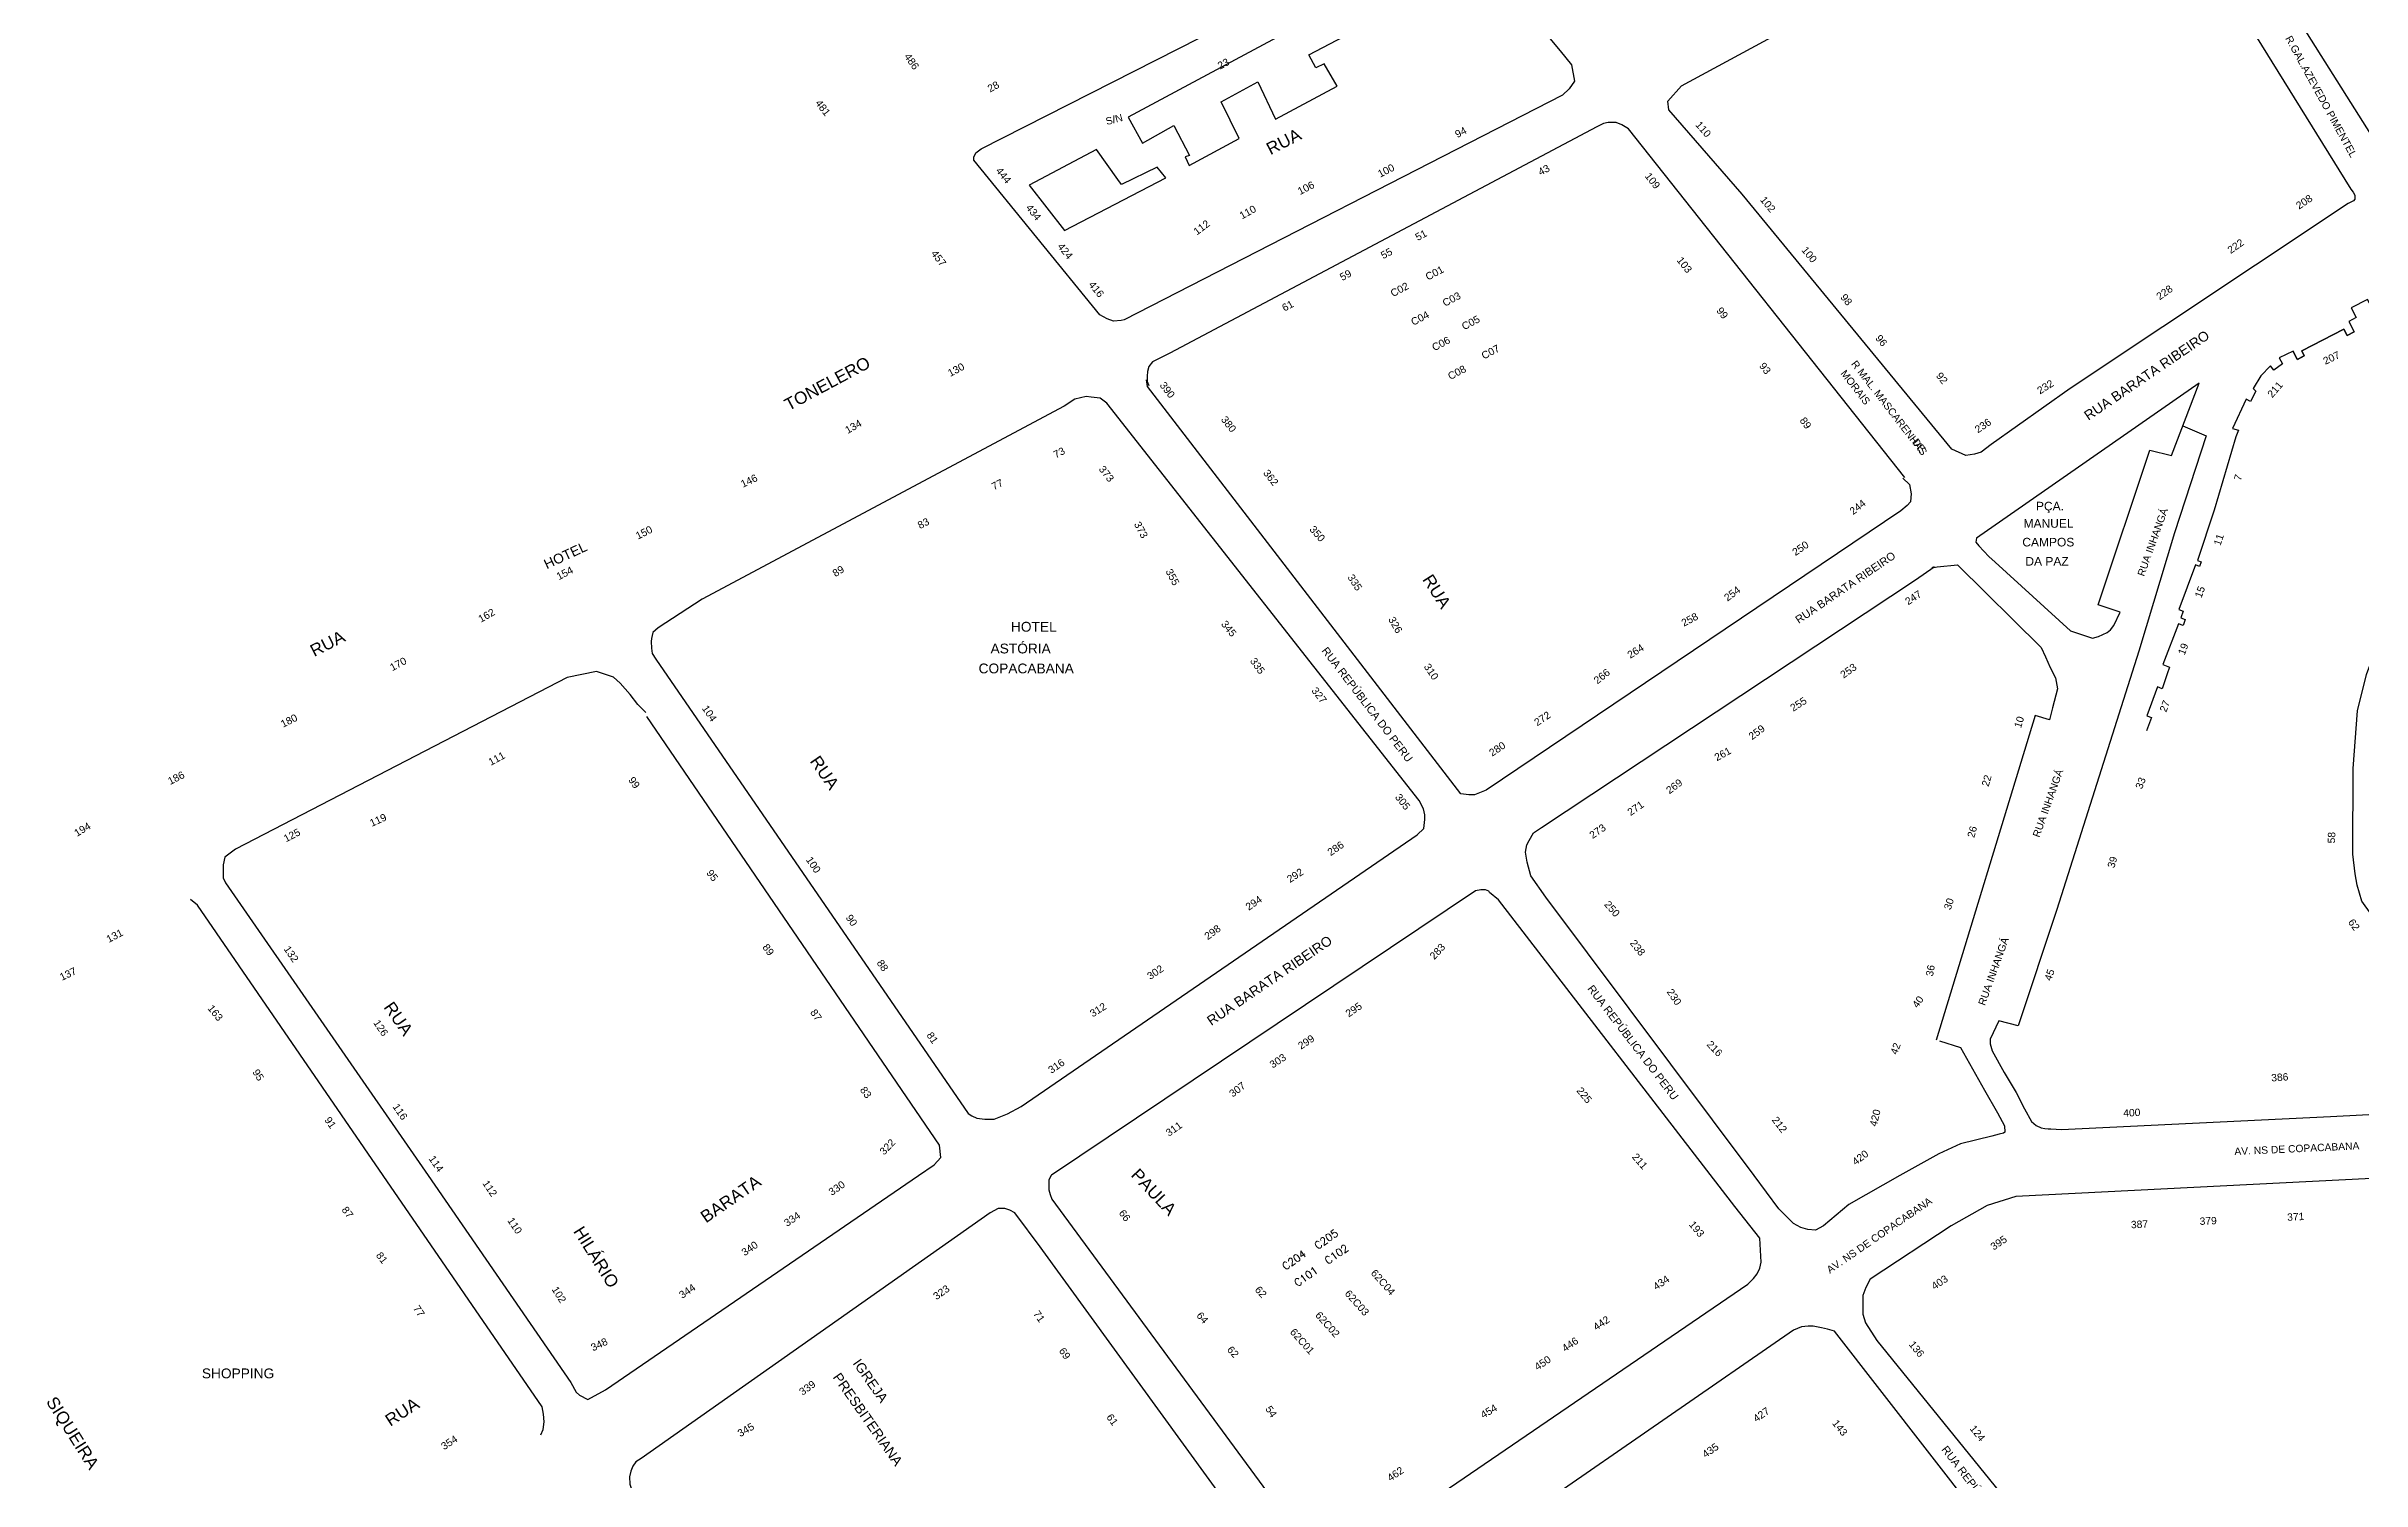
# Model space of a CAD drawing. Header units: inches. Extents: x 28600 to 32058, y 8816 to 12576.
# Drawn here: x 28600 to 30110, y 9576 to 10511 of the extents above; entities that cross this region are included whole.
import ezdxf
from ezdxf.enums import TextEntityAlignment as Align

# ---------------------------------------------------------------- set-up
doc = ezdxf.new("R2010")
doc.units = ezdxf.units.IN
doc.header["$LTSCALE"] = 0.5
doc.layers.add('MUB', color=252, linetype='Continuous')
doc.styles.add('EUROROMAN', font='simplex.shx')
doc.styles.add('ROMANS', font='arial.ttf')

msp = doc.modelspace()

# ---------------------------------------------------------------- linework, layer by layer
at = {"layer": 'MUB', "elevation": -10270.2}
for points in [[(30067.3, 10696.7), (29995.7, 10659.4), (29995, 10652.2), (29995.8, 10644.2), (30121.8, 10444), (30125.6, 10437.2), (30128.4, 10435.4), (30130.8, 10435), (30134.4, 10435.5), (30139.1, 10436.4), (30307.6, 10550.3)], [(29666.2, 10485.6), (29950.2, 10639.3), (29954.1, 10641.2), (29957.4, 10641.2), (29959.4, 10641.1), (29962.4, 10640.2), (29965.6, 10638.3), (29967.8, 10636.1), (30102.8, 10418.1), (30104.3, 10416.3), (30105.4, 10414.3), (30105.3, 10411.6), (30104.5, 10410.5), (30100.9, 10408.9)], [(30100.9, 10408.9), (29919.7, 10288.1), (29868.1, 10251.5), (29861.7, 10246.7), (29857.4, 10245.4), (29851.7, 10244.4), (29842.6, 10248.6), (29705.9, 10414.9), (29658, 10469.9), (29657.4, 10475.5), (29666.2, 10485.6)], [(29811.9, 10230), (29631.8, 10457.6), (29627.4, 10460.1), (29623.6, 10461.7), (29620.8, 10461.7), (29618.5, 10461.7), (29615.4, 10461.1), (29611, 10458.9), (29332.5, 10311.2), (29321.4, 10305.5), (29319, 10302.4), (29318, 10299.2), (29317.9, 10296.2), (29317.8, 10292.6), (29318.8, 10290)], [(30113.7, 10346.3), (30102.9, 10340.8), (30106.2, 10334.4), (30101.4, 10331.9), (30105, 10325.1), (30100.3, 10322.7), (30098.2, 10326.9), (30070.7, 10312.8), (30072.4, 10309.5), (30067.8, 10307.1), (30065.1, 10312.4), (30056, 10308.2), (30058.1, 10304.3), (30052.6, 10300.1), (30050.3, 10302.9), (30044, 10296.3), (30039, 10288.1), (30040.8, 10286.5), (30037.4, 10279.6), (30034.4, 10281.1), (30025.5, 10262.1), (30029.4, 10260.9), (30027.8, 10256.5), (30013.7, 10208.7), (30002.8, 10175.9), (30005.2, 10175), (30004.1, 10172), (30001.4, 10173), (29990.6, 10143.9), (29993.4, 10142.9), (29991.8, 10138.5), (29994.8, 10137.4), (29993.3, 10133.5), (29990.3, 10134.7), (29980.1, 10108), (29984.4, 10106.4), (29982.9, 10101.9), (29979.7, 10092.3), (29976.7, 10093.4), (29969.6, 10074.6), (29972.7, 10073.4), (29969.5, 10064.8)], [(30160.8, 10280.4), (30166.9, 10283.6), (30143.9, 10329.3), (30146.3, 10330.5), (30143.2, 10336.6), (30141.5, 10335.7), (30132.7, 10352.9), (30115, 10343.8), (30113.7, 10346.3), (30102.9, 10340.8), (30106.2, 10334.4), (30101.4, 10331.9), (30105, 10325.1)], [(30067.9, 10307.1), (30065.1, 10312.4), (30056, 10308.2), (30058.1, 10304.3), (30052.6, 10300.1), (30050.3, 10302.9), (30044, 10296.3), (30039, 10288.1), (30040.8, 10286.5), (30037.4, 10279.6), (30034.4, 10281.1), (30025.5, 10262.1), (30029.4, 10260.9), (30027.8, 10256.5)], [(30067.9, 10307.1), (30072.4, 10309.5), (30070.7, 10312.8), (30098.2, 10326.9), (30100.3, 10322.7), (30105, 10325.1)], [(29810.6, 10229.6), (29814.9, 10225.4), (29816, 10219.4), (29815.9, 10217), (29815.6, 10214.2), (29813.5, 10211.8), (29809.2, 10208.3), (29538.8, 10026.1), (29531.2, 10023), (29527.5, 10023), (29522.3, 10023.8), (29318.1, 10289.5), (29317.4, 10293.7)], [(30003.8, 10291.7), (29890.7, 10212.9), (29858.6, 10190.4), (29858.2, 10187.8), (29860.1, 10185.5), (29866.7, 10178.6), (29870.7, 10174.8), (29920, 10130.1)], [(29920, 10130.1), (29934.2, 10125.3), (29938.1, 10126.4), (29941, 10127.6), (29943.8, 10129), (29946, 10130.8), (29948.2, 10133.5), (29952.3, 10142.2), (29937.9, 10147.1), (29971.7, 10247.8), (29985.8, 10244.4), (30003.8, 10291.7)], [(29993.2, 10263.8), (30008.5, 10257.3), (29987.7, 10193.9), (29964.4, 10116.8), (29911.1, 9948.3), (29885.8, 9872.4), (29873.1, 9875.7), (29867.5, 9863.6), (29867.5, 9860.6), (29868.9, 9856), (29876.6, 9841.9), (29884.5, 9828.8), (29890, 9818.1), (29894.5, 9809.9), (29897.6, 9807.4), (29900.9, 9805.9), (29903.2, 9805.3), (29905.4, 9805.1), (29907.2, 9805.1), (29914.1, 9804.7)], [(30307.6, 9935.5), (30289.8, 9925.8), (30266.3, 9916.9), (30244.8, 9912.8), (30205, 9911.4), (30173.5, 9913), (30155.6, 9917.6), (30142, 9922.8), (30131.4, 9928.9), (30124.4, 9935.2), (30115.9, 9945.3), (30110, 9953.6), (30106.8, 9964.1), (30105.5, 9971.4), (30104, 9984.4), (30104.3, 10040.2), (30107, 10077.9), (30113, 10101.5), (30120.1, 10120.9), (30130.4, 10136.6), (30151.1, 10161.9), (30180.8, 10189.6)], [(29713.6, 9774.6), (29577.8, 9956.3), (29567.9, 9970.3), (29565.7, 9979.1), (29564.6, 9985.6), (29565.4, 9990.5), (29567, 9993.3), (29569.8, 9998.2), (29574.9, 10001.8), (29818.9, 10163.3), (29831.1, 10171.8), (29829.4, 10171.1), (29832.9, 10171.8), (29846.3, 10173.2), (29900.7, 10119.2), (29903.7, 10113), (29906.7, 10106.1), (29910.1, 10099.4), (29911.5, 10092.1), (29908.1, 10079.9), (29906.2, 10072), (29896.9, 10074.8), (29832.3, 9863)], [(28990.8, 10076.7), (28985.6, 10081.9), (28980.7, 10088.4), (28974.2, 10095.8), (28969.9, 10099.9), (28958.7, 10103.4), (28939.6, 10099.7), (28723.4, 9987.6), (28716.3, 9982.4), (28715.3, 9977.3), (28715.2, 9973.2), (28715.2, 9969), (28716.9, 9965.6), (28848.9, 9774.6)], [(29168.6, 9774.6), (29179, 9781.7), (29183.2, 9786.5), (29182.4, 9794.4), (28991.5, 10074.1)], [(28819.6, 9774.6), (28698.5, 9951), (28694, 9954.7)], [(29701.1, 9754.4), (29547, 9954.5), (29541.1, 9959.3), (29540.7, 9960.2), (29538.5, 9961), (29535.5, 9961.1), (29532, 9960.4), (29255.4, 9774.9), (29255.2, 9774.6)], [(29834.6, 9862.5), (29848.1, 9858.1), (29863.8, 9830.4), (29872.3, 9815.5), (29876.8, 9807.1), (29877.1, 9802.9), (29876.2, 9802.4), (29873.4, 9801.6), (29868.7, 9800.4), (29848.3, 9795.4), (29834, 9788.9)], [(29914.1, 9804.7), (30089.4, 9813.1), (30194.1, 9818.7), (30214.1, 9819.6)], [(29834, 9788.9), (29808.6, 9774.6)], [(28922.5, 9605.5), (28924, 9608.9), (28924.5, 9614), (28924.2, 9619), (28923.2, 9623.7), (28819.6, 9774.6)], [(28848.9, 9774.6), (28942.1, 9639.6), (28945.4, 9633.4), (28947.7, 9631.4), (28953, 9628.6), (28964.7, 9634.9), (29168.6, 9774.6)], [(29255.2, 9774.6), (29253.8, 9771.8), (29253.7, 9768.5), (29253.7, 9765.4), (29254.5, 9762.2), (29255.6, 9759.3), (29425.9, 9527.6), (29429, 9525.5), (29435.6, 9521.8), (29443.1, 9521.8), (29709.6, 9703.7), (29713.3, 9707.6), (29715.5, 9710.6), (29717.4, 9714.3), (29718.3, 9718.1), (29717.4, 9733.8), (29701.1, 9754.4)], [(29808.6, 9774.6), (29775.4, 9755.8), (29758.8, 9741.9), (29753.6, 9739.1), (29748.7, 9739.4), (29744, 9740.8), (29739.2, 9743.4), (29729.7, 9753), (29713.6, 9774.6)], [(30155.1, 9774.6), (29884.2, 9761.1), (29865.6, 9755.2), (29842, 9741.8), (29789.3, 9707.1), (29786.5, 9701.7), (29784.6, 9696.4), (29784.4, 9689.9), (29784.4, 9684.3), (29786.3, 9678.5), (29793.7, 9667.1), (30131.3, 9250.3), (30141.7, 9242.8), (30151.2, 9239.9), (30158.8, 9239.8), (30169.5, 9242.7), (30181.4, 9249.3), (30184, 9252.5), (30184.1, 9254.7), (30183.7, 9257), (30174.5, 9269.7), (30307.6, 9354.8)], [(29248.6, 9727.4), (29231.6, 9750.3), (29228.2, 9752.1), (29224.9, 9753.1), (29222.7, 9753.1), (29220.6, 9753.2), (29215.4, 9750.4), (28987.9, 9590.1), (28984.3, 9587.8), (28982.4, 9585.1), (28981.1, 9581.8), (28980.2, 9578.1), (28980.4, 9573.3), (28981.5, 9570), (28983.5, 9566.2), (29138, 9343.8), (29143.5, 9337.6), (29148.6, 9336.1), (29152.1, 9335.2), (29154.8, 9335.3), (29159.3, 9336.3), (29165.9, 9338.4)], [(29165.8, 9337.8), (29401.8, 9498.1), (29406.4, 9504), (29405, 9512.1), (29248.1, 9728.1)], [(29409.5, 9722.4), (29409.6, 9722.2)], [(30101.8, 9240.8), (29766, 9673.1), (29761.5, 9674.5), (29757.5, 9675.3), (29752.1, 9676.3), (29748.8, 9676.4), (29744.6, 9675.9), (29739.4, 9673.8), (29492.2, 9502.8)]]:
    msp.add_lwpolyline(points, dxfattribs=at)
at = {"layer": 'MUB'}
for points, elevation in [([(29588.7, 10479.4), (29302.8, 10333), (29300.9, 10332.5), (29295.8, 10332), (29291.7, 10333.5), (29286.9, 10336.2), (29204.8, 10437.1), (29204.8, 10439.1), (29206.2, 10441.9), (29209.6, 10444.5), (29352.1, 10516.9), (29428.6, 10562.7), (29492.1, 10607.8), (29499.3, 10610.9), (29503.1, 10609.6), (29587.1, 10508.5), (29594.5, 10499.3), (29596.5, 10488.6), (29592.9, 10483.6)], -10270.2), ([(29432.9, 10533.5), (29305.4, 10465.2), (29314.7, 10448.2), (29335.2, 10459.8), (29345.4, 10440.2), (29342.5, 10439.2), (29345.1, 10433.6), (29377.9, 10451.2), (29366, 10475.1), (29390, 10488.1), (29401.5, 10463.8), (29441.8, 10485.4), (29433.3, 10500), (29427.7, 10497.4), (29423.3, 10505.8), (29446.1, 10517.8)], -10108.4), ([(29263.9, 10391.3), (29330, 10425.6), (29324.4, 10432.6), (29301.1, 10421.2), (29298.8, 10424.4), (29284.8, 10444), (29240.8, 10420.8)], -10117.8), ([(29493.8, 9996.9), (29498.2, 10001), (29498.9, 10006.9), (29498.9, 10010.1), (29498.1, 10014), (29495.1, 10019.3), (29291.5, 10278.5), (29287.2, 10281.9), (29281.3, 10282.5), (29278.1, 10282.9), (29270.6, 10281.1), (29263.8, 10276.7), (29027.6, 10150.8), (28998.9, 10131.9), (28995.5, 10129), (28994.5, 10125), (28994.4, 10123), (28994.5, 10118.7), (28995, 10115.2), (28997.5, 10111.5), (29201, 9815.2), (29203.5, 9813.6), (29206.7, 9812.1), (29211.9, 9811.4), (29218.1, 9811.4), (29226.7, 9815), (29235.7, 9819.7)], -10270.2)]:
    msp.add_lwpolyline(points, close=True, dxfattribs=dict(at, elevation=elevation))

# ---------------------------------------------------------------- texts
for s, height, rotation, style, p in [('R.GAL.AZEVEDO PIMENTEL', 4.798, 298.7474, 'ROMANS', (30059.8, 10516.6, -10270.2)), ('RUA', 8, 27.1969, 'ROMANS', (29398.2, 10440.3, -10270.2)), ('C01', 4.8, 27.9354, 'ROMANS', (29500.9, 10358.5, -10270.2)), ('C02', 4.8, 27.9354, 'ROMANS', (29478.1, 10347.7, -10270.2)), ('C03', 4.8, 27.9354, 'ROMANS', (29512, 10341.4, -10270.2)), ('C04', 4.8, 27.9354, 'ROMANS', (29491.4, 10329, -10270.2)), ('C05', 4.8, 27.9354, 'ROMANS', (29524.5, 10326.1, -10270.2)), ('C06', 4.8, 27.9354, 'ROMANS', (29505.1, 10312.4, -10270.2)), ('C07', 4.8, 27.9354, 'ROMANS', (29537.4, 10307, -10270.2)), ('RUA BARATA RIBEIRO', 6.397, 34.2535, 'ROMANS', (29931.6, 10267, -10270.2)), ('TONELERO', 8, 28.2476, 'ROMANS', (29084, 10273.3, -10270.2)), ('C08', 4.8, 27.9354, 'ROMANS', (29515.5, 10293.6, -10270.2)), ('MORAIS', 4.8, 307.6861, 'ROMANS', (29769.7, 10297.9, -10270.2)), ('R MAL. MASCARENHAS', 4.798, 307.6861, 'ROMANS', (29776.6, 10304.1, -10270.2)), ('DE', 4.8, 307.6861, 'ROMANS', (29816.4, 10253.2, -10270.2)), ('RUA INHANGÁ', 4.798, 70.3274, 'ROMANS', (29967.9, 10165.2, -10270.2)), ('HOTEL', 6.4, 25, 'ROMANS', (28926.3, 10170.1, -10270.2)), ('RUA BARATA RIBEIRO', 5.118, 34.2535, 'ROMANS', (29742.7, 10134.5, -10270.2)), ('RUA', 8, 302.2665, 'ROMANS', (29497, 10163.6, -10270.2)), ('RUA', 8, 26.9094, 'ROMANS', (28774.6, 10112.9, -10270.2)), ('RUA REPÚBLICA DO PERU', 5.118, 307.44, 'ROMANS', (29431.3, 10117, -10270.2)), ('RUA', 8, 304.482, 'ROMANS', (29097.5, 10045, -10270.2)), ('RUA INHANGÁ', 4.798, 70.3274, 'ROMANS', (29899.6, 9994.9, -10270.2)), ('RUA BARATA RIBEIRO', 6.397, 34.2535, 'ROMANS', (29359.6, 9872.2, -10270.2)), ('RUA INHANGÁ', 4.798, 70.3274, 'ROMANS', (29864.1, 9885.2, -10270.2)), ('RUA REPÚBLICA DO PERU', 5.118, 307.44, 'ROMANS', (29604.6, 9896.5, -10270.2)), ('RUA', 8, 304.6293, 'ROMANS', (28819.6, 9884.5, -10270.2)), ('AV. NS DE COPACABANA', 4.798, 2.6426, 'ROMANS', (30026.9, 9788, -10270.2)), ('BARATA', 8, 34.7067, 'ROMANS', (29030.1, 9743.4, -10270.2)), ('PAULA', 8, 313.1922, 'ROMANS', (29306.7, 9774.6, -10270.2)), ('AV. NS DE COPACABANA', 4.798, 34.6092, 'ROMANS', (29763, 9710.6, -10270.2)), ('HILÁRIO', 8, 302.1753, 'ROMANS', (28943.3, 9738.3, -10270.2)), ('C205', 4.91, 35, 'EUROROMAN', (29429, 9726.2, -10270.2)), ('C204', 4.91, 35, 'EUROROMAN', (29408, 9712.7, -10270.2)), ('C102', 4.91, 35, 'EUROROMAN', (29435.7, 9716.4, -10270.2)), ('C101', 4.91, 35, 'EUROROMAN', (29415.8, 9701.9, -10270.2)), ('62C04', 4.8, 311.717, 'ROMANS', (29463.3, 9710.8, -10270.2)), ('62', 4.8, 311.717, 'ROMANS', (29387.7, 9699.9, -10270.2)), ('62C03', 4.8, 311.717, 'ROMANS', (29446.3, 9697.4, -10270.2)), ('62C02', 4.8, 311.717, 'ROMANS', (29427.1, 9683.3, -10270.2)), ('62C01', 4.8, 311.717, 'ROMANS', (29410.6, 9672.3, -10270.2)), ('IGREJA', 6.4, 305, 'ROMANS', (29125.5, 9652.2, -10270.2)), ('PRESBITERIANA', 6.397, 305, 'ROMANS', (29112.5, 9643.1, -10270.2)), ('SIQUEIRA', 8, 302.3596, 'ROMANS', (28599.5, 9627.2, -10270.2)), ('RUA', 8, 33.3334, 'ROMANS', (28824.3, 9610.7, -10270.2)), ('RUA REPÚBLICA DO PERU', 5.118, 307.44, 'ROMANS', (29835.5, 9595.9, -10270.2))]:
    msp.add_text(s, height=height, rotation=rotation, dxfattribs=dict(at, style=style)).set_placement(p)
at = {"layer": 'MUB', "style": 'ROMANS'}
for s, rotation, p in [('486', 304.9674, (29164.3, 10501.5, -10270.2)), ('23', 28.1701, (29367.5, 10500, -10270.2)), ('28', 28.9238, (29217.5, 10485.1, -10270.2)), ('481', 307.4004, (29106.4, 10471.3, -10270.2)), ('S/N', 14.5201, (29296.3, 10463.7, -10270.2)), ('94', 27.129, (29522.3, 10455.3, -10270.2)), ('110', 311.0536, (29680.5, 10457.3, -10270.2)), ('100', 27.129, (29473.6, 10430.3, -10270.2)), ('43', 27.9354, (29576.5, 10430.7, -10270.2)), ('444', 309.1437, (29224.2, 10427.2, -10270.2)), ('106', 27.1969, (29421.4, 10419, -10270.2)), ('109', 308.3491, (29647.4, 10423.7, -10270.2)), ('434', 309.1437, (29243.8, 10403.1, -10270.2)), ('110', 29.0217, (29383.4, 10403.2, -10270.2)), ('102', 309.4272, (29722.6, 10408.3, -10270.2)), ('208', 33.6901, (30072.3, 10409.9, -10270.2)), ('112', 37.1296, (29353.3, 10393.2, -10270.2)), ('51', 27.9354, (29496.4, 10388.2, -10270.2)), ('457', 307.606, (29181.9, 10373.1, -10270.2)), ('424', 309.1437, (29264.4, 10377.8, -10270.2)), ('55', 27.9354, (29473.9, 10376.3, -10270.2)), ('103', 308.2459, (29668.2, 10368.8, -10270.2)), ('100', 309.4272, (29749.6, 10375.5, -10270.2)), ('222', 34.8848, (30027.6, 10381, -10270.2)), ('59', 27.9354, (29447.2, 10362.1, -10270.2)), ('416', 309.1437, (29284.7, 10352.9, -10270.2)), ('61', 27.9354, (29409.5, 10342.1, -10270.2)), ('98', 309.4272, (29773.8, 10346.1, -10270.2)), ('228', 35.8187, (29981.2, 10350.8, -10270.2)), ('99', 307.9427, (29692.9, 10337.4, -10270.2)), ('96', 309.4272, (29796.6, 10319.4, -10270.2)), ('207', 25.3462, (30090.1, 10308.1, -10270.2)), ('130', 28.2938, (29193.2, 10300.4, -10270.2)), ('93', 307.3781, (29720.8, 10301.3, -10270.2)), ('92', 308.1834, (29836.1, 10294.9, -10270.2)), ('390', 307.5482, (29331, 10287.2, -10270.2)), ('232', 32.0397, (29903.5, 10289.2, -10270.2)), ('211', 48.9576, (30053.3, 10287.5, -10270.2)), ('134', 29.8455, (29126.2, 10263.3, -10270.2)), ('380', 308.1076, (29371, 10264.9, -10270.2)), ('89', 305.7539, (29747.2, 10265.6, -10270.2)), ('236', 33.8895, (29862.8, 10263.9, -10270.2)), ('73', 27.5997, (29260.4, 10246.3, -10270.2)), ('373', 308.0388, (29291.3, 10232.5, -10270.2)), ('146', 25.7008, (29058.2, 10227.9, -10270.2)), ('77', 27.1268, (29220.1, 10225.5, -10270.2)), ('362', 308.211, (29398.5, 10230, -10270.2)), ('7', 73.5856, (30029.2, 10230.1, -10270.2)), ('244', 38.1537, (29781.1, 10210.8, -10270.2)), ('150', 26.893, (28989.7, 10194.2, -10270.2)), ('83', 27.2795, (29171.9, 10200.2, -10270.2)), ('373', 298.7475, (29313.8, 10195.9, -10270.2)), ('350', 311.4008, (29428.8, 10193.4, -10270.2)), ('11', 71.5483, (30016.6, 10189.5, -10270.2)), ('250', 34.6466, (29743.8, 10183.9, -10270.2)), ('154', 27.2216, (28938, 10167.7, -10270.2)), ('89', 31.4708, (29116.4, 10169, -10270.2)), ('355', 298.185, (29334.4, 10165.1, -10270.2)), ('335', 303.1284, (29453.3, 10161.6, -10270.2)), ('254', 36.7129, (29699.3, 10154.3, -10270.2)), ('247', 33.4903, (29817.4, 10151.7, -10270.2)), ('15', 69.7138, (30004.3, 10155.4, -10270.2)), ('162', 29.5745, (28887, 10140.1, -10270.2)), ('345', 308.8354, (29371.1, 10131.5, -10270.2)), ('326', 299.6362, (29479.7, 10133.9, -10270.2)), ('258', 27.9063, (29671.6, 10137.4, -10270.2)), ('264', 32.716, (29636.3, 10116.8, -10270.2)), ('19', 69.0455, (29993.4, 10118.2, -10270.2)), ('170', 28.0963, (28829.4, 10108.4, -10270.2)), ('335', 305.5035, (29389.8, 10107.2, -10270.2)), ('310', 304.0913, (29503.1, 10103.4, -10270.2)), ('266', 38.5405, (29614.3, 10100.4, -10270.2)), ('253', 35.5769, (29775.1, 10104, -10270.2)), ('327', 308.1413, (29430, 10088, -10270.2)), ('255', 32.4806, (29742.5, 10082.2, -10270.2)), ('180', 26.9094, (28758.2, 10071.4, -10270.2)), ('104', 304.482, (29032.4, 10076.2, -10270.2)), ('272', 33.9675, (29575.5, 10072.8, -10270.2)), ('10', 73.0233, (29886.4, 10070.5, -10270.2)), ('27', 69.2837, (29981.4, 10080.9, -10270.2)), ('280', 33.9675, (29546.1, 10053, -10270.2)), ('259', 36.9862, (29715.3, 10063.9, -10270.2)), ('111', 28.5141, (28893.6, 10046.7, -10270.2)), ('261', 28.9219, (29693.1, 10049.7, -10270.2)), ('186', 26.9094, (28684.6, 10034.1, -10270.2)), ('99', 305.3922, (28983.3, 10031, -10270.2)), ('269', 36.338, (29661.5, 10028.6, -10270.2)), ('22', 73.4937, (29865.2, 10032.3, -10270.2)), ('33', 68.6383, (29965.6, 10030.7, -10270.2)), ('119', 24.4033, (28816.3, 10006.6, -10270.2)), ('305', 308.1413, (29484.5, 10018.5, -10270.2)), ('271', 34.5782, (29636.3, 10014.3, -10270.2)), ('194', 31.3651, (28623.5, 10000.5, -10270.2)), ('125', 27.4029, (28760.1, 9996.7, -10270.2)), ('273', 34.6989, (29611.5, 9999.3, -10270.2)), ('26', 74.9219, (29855.8, 9998.9, -10270.2)), ('58', 88.4527, (30090.1, 9995.1, -10270.2)), ('100', 304.482, (29100.2, 9977.4, -10270.2)), ('286', 34.3406, (29440.7, 9988.1, -10270.2)), ('39', 73.0037, (29947.2, 9979.1, -10270.2)), ('95', 307.4259, (29034.3, 9970.5, -10270.2)), ('292', 32.7696, (29414.3, 9970.5, -10270.2)), ('294', 34.6197, (29387.3, 9952.5, -10270.2)), ('250', 311.1403, (29621, 9948.7, -10270.2)), ('30', 72.0214, (29840.6, 9951.9, -10270.2)), ('131', 27.6219, (28644.5, 9931.1, -10270.2)), ('90', 304.482, (29125.1, 9941.2, -10270.2)), ('298', 36.3609, (29360.4, 9933.4, -10270.2)), ('62', 305.9618, (30104.8, 9938.3, -10270.2)), ('132', 304.6293, (28759.7, 9919.2, -10270.2)), ('89', 306.573, (29070.8, 9922, -10270.2)), ('283', 47.4765, (29507.1, 9920.9, -10270.2)), ('238', 308.8781, (29637.7, 9923.3, -10270.2)), ('137', 25.5407, (28614.1, 9906.2, -10270.2)), ('88', 304.482, (29145.3, 9911.7, -10270.2)), ('302', 34.0878, (29323.1, 9907.3, -10270.2)), ('36', 79.6206, (29828.5, 9908.4, -10270.2)), ('45', 71.5651, (29906.2, 9905.6, -10270.2)), ('230', 303.4819, (29661.5, 9891.2, -10270.2)), ('40', 54.7897, (29820.4, 9888, -10270.2)), ('163', 308.7449, (28710.2, 9880.8, -10270.2)), ('126', 304.0533, (28818.1, 9871, -10270.2)), ('87', 305.097, (29101.9, 9879.4, -10270.2)), ('312', 31.8309, (29285.8, 9882.8, -10270.2)), ('295', 34.5085, (29452.5, 9882.9, -10270.2)), ('81', 304.482, (29177.8, 9864.5, -10270.2)), ('299', 33.4185, (29421.5, 9861.8, -10270.2)), ('216', 314.1513, (29687.9, 9857.5, -10270.2)), ('42', 70.3274, (29805.8, 9857.5, -10270.2)), ('316', 34.4726, (29258.6, 9846.1, -10270.2)), ('303', 33.4185, (29403, 9849.5, -10270.2)), ('95', 302.6562, (28738.2, 9840.3, -10270.2)), ('83', 306.7452, (29134.4, 9828.9, -10270.2)), ('307', 37.2553, (29376.6, 9830.8, -10270.2)), ('225', 309.4077, (29602.9, 9827.1, -10270.2)), ('386', 4.0158, (30056.4, 9838.8, -10270.2)), ('116', 304.6293, (28830.7, 9816.3, -10270.2)), ('420', 75.9888, (29792.5, 9812.3, -10270.2)), ('400', 2.7472, (29959.9, 9815.7, -10270.2)), ('91', 304.4736, (28785.2, 9809.2, -10270.2)), ('311', 35.1073, (29335.2, 9805.1, -10270.2)), ('212', 307.2835, (29730.2, 9807.9, -10270.2)), ('114', 304.6293, (28854.2, 9782.4, -10270.2)), ('322', 46.2076, (29148.4, 9793.4, -10270.2)), ('211', 311.0347, (29639.1, 9784, -10270.2)), ('420', 37.5794, (29782.8, 9786.4, -10270.2)), ('112', 303.883, (28889.2, 9766.3, -10270.2)), ('330', 34.7067, (29115.4, 9766.5, -10270.2)), ('87', 306.9966, (28796.4, 9750.7, -10270.2)), ('110', 303.883, (28905.5, 9742, -10270.2)), ('334', 34.7067, (29086.3, 9746.3, -10270.2)), ('66', 306.3997, (29303.2, 9748.6, -10270.2)), ('193', 309.4916, (29676.2, 9739.8, -10270.2)), ('387', 2.7724, (29964.9, 9742.9, -10270.2)), ('379', 2.7724, (30009.7, 9745.1, -10270.2)), ('371', 2.7724, (30066.8, 9747.8, -10270.2)), ('81', 306.9966, (28818.8, 9721, -10270.2)), ('340', 34.7067, (29058.6, 9727.1, -10270.2)), ('395', 33.8688, (29873.1, 9730.8, -10270.2)), ('434', 34.1515, (29653, 9704.8, -10270.2)), ('403', 33.8688, (29834.6, 9705, -10270.2)), ('102', 302.1753, (28934.3, 9697, -10270.2)), ('344', 34.148, (29017.9, 9699.3, -10270.2)), ('323', 35.2524, (29183.6, 9698.5, -10270.2)), ('77', 303.8668, (28843, 9686.3, -10270.2)), ('71', 305.008, (29247.4, 9682.8, -10270.2)), ('64', 311.717, (29353.9, 9681.9, -10270.2)), ('442', 34.1515, (29614, 9678.4, -10270.2)), ('348', 25.3898, (28960.5, 9664.5, -10270.2)), ('62', 311.717, (29373.8, 9659.6, -10270.2)), ('446', 34.1515, (29593.6, 9664.5, -10270.2)), ('136', 308.7982, (29819.6, 9661.5, -10270.2)), ('69', 303.9975, (29264.1, 9658.6, -10270.2)), ('450', 34.1515, (29575.7, 9652.4, -10270.2)), ('339', 35.7868, (29096.2, 9636.2, -10270.2)), ('61', 306.5474, (29295.1, 9615.4, -10270.2)), ('54', 304.8414, (29398.7, 9620.7, -10270.2)), ('454', 30.6058, (29540.6, 9620.9, -10270.2)), ('427', 35.0006, (29718.3, 9618.7, -10270.2)), ('354', 33.3334, (28862.7, 9600.5, -10270.2)), ('345', 30.0789, (29056.1, 9608.8, -10270.2)), ('143', 309, (29769.6, 9610.1, -10270.2)), ('124', 308.7982, (29859.3, 9606.6, -10270.2)), ('435', 35.0006, (29685.1, 9595.4, -10270.2)), ('462', 34.1003, (29479.7, 9580, -10270.2))]:
    msp.add_text(s, height=4.8, rotation=rotation, dxfattribs=at).set_placement(p, align=Align.MIDDLE_CENTER)
for s, height, p in [('PÇA.', 5.6, (29897.4, 10208.6, -10270.2)), ('MANUEL ', 5.6, (29889.3, 10197.3, -10270.2)), ('CAMPOS', 5.6, (29888.5, 10185.1, -10270.2)), ('DA PAZ', 5.6, (29890.5, 10172.6, -10270.2)), ('HOTEL', 6.4, (29229, 10129.5, -10270.2)), ('ASTÓRIA', 6.4, (29215.7, 10115.3, -10270.2)), ('COPACABANA', 6.4, (29207.9, 10102.3, -10270.2)), ('SHOPPING', 6.4, (28701.4, 9642.4, -10270.2))]:
    msp.add_text(s, height=height, dxfattribs=at).set_placement(p)

doc.saveas('drawing.dxf')
